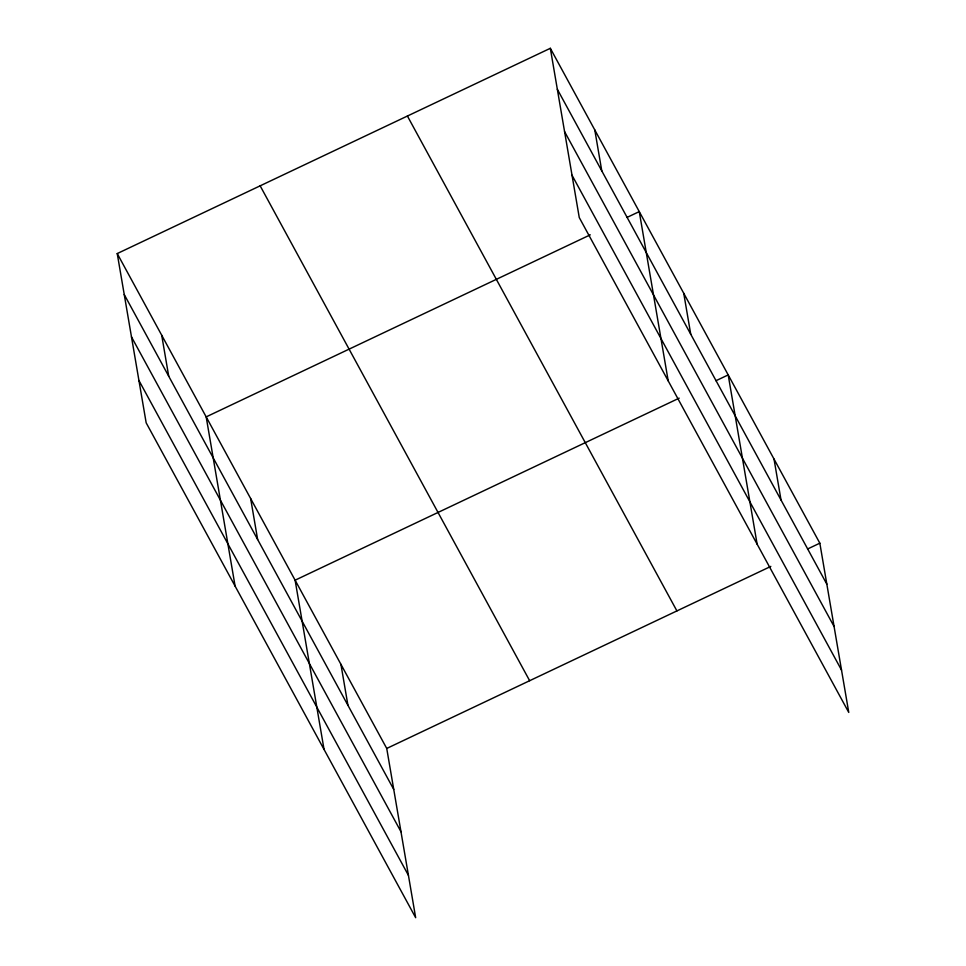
<?xml version="1.0" encoding="UTF-8"?>
<svg xmlns="http://www.w3.org/2000/svg" width="966" height="966" viewBox="0 0 966 966"><rect width="100%" height="100%" fill="white"/><g stroke="black" fill="none" stroke-linecap="round" stroke-linejoin="round"><path stroke-width="1.45" d="M117.236 253.563L386.738 748.445L415.67 917.7L146.168 422.818L117.236 253.563L550.33 48.3L819.832 543.182L848.764 712.437L579.262 217.555L550.33 48.3M590.262 234.835L206.181 416.877L235.1 586.133M627.019 217.422L639.263 211.614L668.194 380.858M679.195 398.149L295.113 580.192L324.045 749.435M715.951 380.725L728.195 374.917L757.127 544.172M386.738 748.445L770.832 566.402M807.576 548.99L819.832 543.182M557.334 89.27L826.836 584.152M564.567 131.605L834.069 626.487M572.017 175.22L841.531 670.102M407.41 116.041L676.912 610.923M260.156 185.834L529.658 680.716M124.24 294.545L393.742 789.427M131.473 336.88L400.987 831.75M138.935 380.483L408.437 875.365M774.02 459.055L781.023 500.026M683.735 293.266L690.738 334.236M594.79 129.951L601.794 170.934M340.926 664.318L347.929 705.289M250.641 498.528L257.644 539.511M161.708 335.226L168.712 376.197"/></g></svg>
